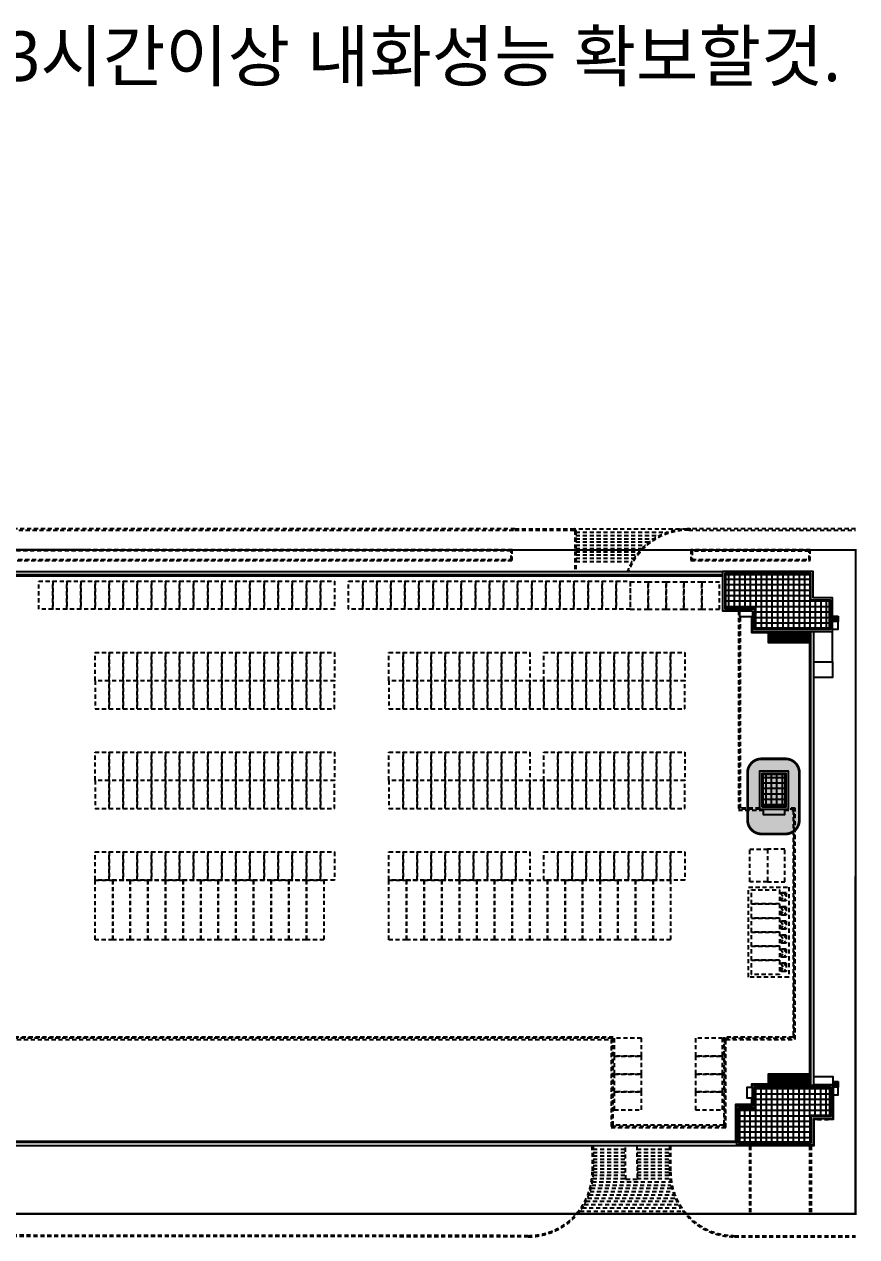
# Model space of a CAD drawing. Header units: millimetres. Extents: x -41190 to 206278, y 985 to 58902.
# Drawn here: x 57122 to 60134, y 16817 to 21205 of the extents above; entities that cross this region are included whole.
import ezdxf
from ezdxf.enums import TextEntityAlignment as Align

# ---------------------------------------------------------------- set-up
doc = ezdxf.new("R2010")
doc.units = ezdxf.units.MM
doc.header["$LTSCALE"] = 100
doc.header["$MEASUREMENT"] = 0
doc.linetypes.add('-HID', pattern=[2.5, 1.5, -1])
doc.linetypes.add('HIDDEN', pattern=[2, 1, -1])
doc.layers.get('0').update_dxf_attribs({"linetype": 'CONTINUOUS'})
for name, color, linetype in [('254', 254, 'CONTINUOUS'), ('ELE2', 3, 'CONTINUOUS'), ('ELE3', 6, 'CONTINUOUS'), ('ELE6', 8, 'CONTINUOUS'), ('ELE9', 9, 'CONTINUOUS'), ('ETC', 9, 'CONTINUOUS'), ('FAC', 6, 'CONTINUOUS'), ('FIN(패널-T75 글라스울)', 6, 'CONTINUOUS'), ('HAT-252', 252, 'CONTINUOUS'), ('LAND-2', 4, 'CONTINUOUS'), ('LAND-3', 9, 'CONTINUOUS'), ('LED', 7, 'CONTINUOUS'), ('TEXT', 3, 'CONTINUOUS'), ('TEXT(AXIS)', 2, 'CONTINUOUS'), ('트렌치', 9, 'CONTINUOUS')]:
    doc.layers.add(name, color=color, linetype=linetype)
doc.styles.add('나눔바른고딕', font='NanumBarunGothic.ttf')

# ---------------------------------------------------------------- blocks, each defined once
blk = doc.blocks.new('KEY PLAN_계단실G')
at = {"layer": 'ELE2', "color": 253, "ltscale": 0.1}
for points in [[(-3625, -89.2), (-3625, -77.4), (-481.2, -77.4)], [(-3625, -89.2), (-481.2, -89.2)], [(-151.4, -295), (-163.2, -295), (-163.2, -1936.5), (-151.4, -1936.5), (-151.4, -295)], [(-430.2, -2156.5), (-3627.5, -2156.5), (-3627.5, -396.9)], [(-430.2, -2144.7), (-3615.7, -2144.7), (-3615.7, -396.9), (-3627.5, -396.9)], [(-334.7, -937.9), (-334.7, -957.5), (-256.3, -957.5), (-256.3, -937.9)], [(-430.2, -2156.5), (-430.2, -2144.7)]]:
    blk.add_lwpolyline(points, dxfattribs=at)
at = {"layer": 'ELE3', "color": 253, "ltscale": 0.1}
for points in [[(-151.4, -404.7), (-83.3, -404.7), (-83.3, -295)], [(-151.4, -1934), (-80.9, -1934), (-80.9, -2060.5), (-99, -2060.5)], [(-138.2, -2060.5), (-151.4, -2060.5), (-151.4, -2156.5), (-430.2, -2156.5)]]:
    blk.add_lwpolyline(points, dxfattribs=at)
at = {"layer": 'ELE6', "color": 253, "ltscale": 0.1}
for points in [[(-83.3, -239.1), (-63.7, -239.1)], [(-83.3, -244), (-65.7, -244)], [(-83.3, -248.9), (-65.7, -248.9)], [(-83.3, -253.8), (-65.7, -253.8)], [(-83.3, -287.1), (-63.7, -287.1), (-63.7, -258.7), (-83.3, -258.7)], [(-65.7, -258.7), (-65.7, -239.1)], [(-64.7, -258.7), (-64.7, -239.1)], [(-64.7, -244), (-63.7, -244)], [(-64.7, -248.9), (-63.7, -248.9)], [(-64.7, -253.8), (-63.7, -253.8)], [(-63.7, -239.1), (-63.7, -258.7)], [(-83.3, -404.7), (-83.3, -461.6), (-151.4, -461.6)], [(-312.6, -1901.2), (-163.2, -1901.2)], [(-80.9, -1934), (-80.9, -1906.6), (-151.4, -1906.6)], [(-80.9, -1923.7), (-63.7, -1923.7)], [(-80.9, -1928.6), (-65.7, -1928.6)], [(-65.7, -1943.3), (-65.7, -1923.7)], [(-64.7, -1943.3), (-64.7, -1923.7)], [(-64.7, -1928.6), (-63.7, -1928.6)], [(-63.7, -1923.7), (-63.7, -1943.3)], [(-80.9, -1933.5), (-65.7, -1933.5)], [(-80.9, -1938.4), (-65.7, -1938.4)], [(-80.9, -1971.8), (-63.7, -1971.8), (-63.7, -1943.3), (-80.9, -1943.3)], [(-64.7, -1933.5), (-63.7, -1933.5)], [(-64.7, -1938.4), (-63.7, -1938.4)]]:
    blk.add_lwpolyline(points, dxfattribs=at)
at = {"layer": 'ELE6', "color": 253, "ltscale": 5}
for points in [[(-312.6, -330.3), (-163.2, -330.3)], [(-308.7, -318.5), (-167.1, -318.5)], [(-308.7, -322.4), (-167.1, -322.4)], [(-308.7, -326.3), (-167.1, -326.3)], [(-308.7, -1905.1), (-167.1, -1905.1)], [(-308.7, -1909), (-167.1, -1909)], [(-308.7, -1913), (-167.1, -1913)]]:
    blk.add_lwpolyline(points, dxfattribs=at)
at = {"layer": 'ELE9', "color": 253, "linetype": '-HID', "ltscale": 0.1}
for points in [[(-1027, 76), (-595.8, 76)], [(-1012.3, 64.3), (-677.7, 64.3)], [(-1012.3, 52.5), (-706.9, 52.5)], [(-1012.3, 40.7), (-728.5, 40.7)], [(-1012.3, 29), (-745.8, 29)], [(-1012.3, 17.2), (-760.4, 17.2)], [(-1012.3, 5.5), (-772.9, 5.5)], [(-1012.3, -6.3), (-783.7, -6.3)], [(-1012.3, -18.1), (-793.3, -18.1)], [(-1012.3, -29.8), (-801.6, -29.8)], [(-1012.3, -41.6), (-809, -41.6)], [(-949.6, -2168.8), (-832, -2168.8)], [(-949.6, -2180.5), (-832, -2180.5)], [(-949.6, -2192.3), (-832, -2192.3)], [(-791.3, -2156.5), (-790.9, -2277.5), (-832, -2277.5), (-832.5, -2156.5)], [(-790.9, -2168.8), (-673.3, -2168.8)], [(-790.9, -2180.5), (-673.3, -2180.5)], [(-790.9, -2192.3), (-673.3, -2192.3)], [(-949.6, -2204), (-832, -2204)], [(-949.6, -2215.8), (-832, -2215.8)], [(-949.6, -2227.6), (-832, -2227.6)], [(-790.9, -2204), (-673.3, -2204)], [(-790.9, -2215.8), (-673.3, -2215.8)], [(-790.9, -2227.6), (-673.3, -2227.6)], [(-950.9, -2274.6), (-832, -2274.6)], [(-950, -2262.8), (-832, -2262.8)], [(-949.6, -2239.3), (-832, -2239.3)], [(-949.6, -2251.1), (-832, -2251.1)], [(-790.9, -2239.3), (-673.3, -2239.3)], [(-790.9, -2251.1), (-673.3, -2251.1)], [(-790.9, -2262.8), (-672.9, -2262.8)], [(-790.9, -2274.6), (-672, -2274.6)], [(-960.8, -2321.6), (-662.1, -2321.6)], [(-957.4, -2309.9), (-665.5, -2309.9)], [(-954.6, -2298.1), (-668.3, -2298.1)], [(-952.4, -2286.4), (-670.4, -2286.4)], [(-981.8, -2368.7), (-641.1, -2368.7)], [(-975.3, -2356.9), (-647.6, -2356.9)], [(-969.7, -2345.2), (-653.2, -2345.2)], [(-964.9, -2333.4), (-658, -2333.4)], [(-1005.3, -2401.9), (-617.6, -2401.9)], [(-997.5, -2392.2), (-625.4, -2392.2)], [(-989.1, -2380.4), (-633.8, -2380.4)]]:
    blk.add_lwpolyline(points, dxfattribs=at)
for points in [[(-2955.7, -112.7), (-2904.7, -112.7), (-2904.7, -214.6), (-2955.7, -214.6)], [(-2904.7, -112.7), (-2853.8, -112.7), (-2853.8, -214.6), (-2904.7, -214.6)], [(-2853.8, -112.7), (-2802.8, -112.7), (-2802.8, -214.6), (-2853.8, -214.6)], [(-2802.8, -112.7), (-2751.8, -112.7), (-2751.8, -214.6), (-2802.8, -214.6)], [(-2751.8, -112.7), (-2700.9, -112.7), (-2700.9, -214.6), (-2751.8, -214.6)], [(-2700.9, -112.7), (-2649.9, -112.7), (-2649.9, -214.6), (-2700.9, -214.6)], [(-2649.9, -112.7), (-2599, -112.7), (-2599, -214.6), (-2649.9, -214.6)], [(-2599, -112.7), (-2548, -112.7), (-2548, -214.6), (-2599, -214.6)], [(-2548, -112.7), (-2497, -112.7), (-2497, -214.6), (-2548, -214.6)], [(-2497, -112.7), (-2446.1, -112.7), (-2446.1, -214.6), (-2497, -214.6)], [(-2446.1, -112.7), (-2395.1, -112.7), (-2395.1, -214.6), (-2446.1, -214.6)], [(-2395.1, -112.7), (-2344.2, -112.7), (-2344.2, -214.6), (-2395.1, -214.6)], [(-2344.2, -112.7), (-2293.2, -112.7), (-2293.2, -214.6), (-2344.2, -214.6)], [(-2293.2, -112.7), (-2242.2, -112.7), (-2242.2, -214.6), (-2293.2, -214.6)], [(-2242.2, -112.7), (-2191.3, -112.7), (-2191.3, -214.6), (-2242.2, -214.6)], [(-2191.3, -112.7), (-2140.3, -112.7), (-2140.3, -214.6), (-2191.3, -214.6)], [(-2140.3, -112.7), (-2089.4, -112.7), (-2089.4, -214.6), (-2140.3, -214.6)], [(-2089.4, -112.7), (-2038.4, -112.7), (-2038.4, -214.6), (-2089.4, -214.6)], [(-2038.4, -112.7), (-1987.4, -112.7), (-1987.4, -214.6), (-2038.4, -214.6)], [(-1987.4, -112.7), (-1936.5, -112.7), (-1936.5, -214.6), (-1987.4, -214.6)], [(-1936.5, -112.7), (-1885.5, -112.7), (-1885.5, -214.6), (-1936.5, -214.6)], [(-1834.6, -112.7), (-1783.6, -112.7), (-1783.6, -214.6), (-1834.6, -214.6)], [(-1783.6, -112.7), (-1732.6, -112.7), (-1732.6, -214.6), (-1783.6, -214.6)], [(-1732.6, -112.7), (-1681.7, -112.7), (-1681.7, -214.6), (-1732.6, -214.6)], [(-1681.7, -112.7), (-1630.7, -112.7), (-1630.7, -214.6), (-1681.7, -214.6)], [(-1630.7, -112.7), (-1579.8, -112.7), (-1579.8, -214.6), (-1630.7, -214.6)], [(-1579.8, -112.7), (-1528.8, -112.7), (-1528.8, -214.6), (-1579.8, -214.6)], [(-1528.8, -112.7), (-1477.8, -112.7), (-1477.8, -214.6), (-1528.8, -214.6)], [(-1477.8, -112.7), (-1426.9, -112.7), (-1426.9, -214.6), (-1477.8, -214.6)], [(-1426.9, -112.7), (-1375.9, -112.7), (-1375.9, -214.6), (-1426.9, -214.6)], [(-1375.9, -112.7), (-1325, -112.7), (-1325, -214.6), (-1375.9, -214.6)], [(-1325, -112.7), (-1274, -112.7), (-1274, -214.6), (-1325, -214.6)], [(-1274, -112.7), (-1223, -112.7), (-1223, -214.6), (-1274, -214.6)], [(-1223, -112.7), (-1172.1, -112.7), (-1172.1, -214.6), (-1223, -214.6)], [(-1172.1, -112.7), (-1121.1, -112.7), (-1121.1, -214.6), (-1172.1, -214.6)], [(-1121.1, -112.7), (-1070.2, -112.7), (-1070.2, -214.6), (-1121.1, -214.6)], [(-1070.2, -112.7), (-1019.2, -112.7), (-1019.2, -214.6), (-1070.2, -214.6)], [(-1019.2, -112.7), (-968.2, -112.7), (-968.2, -214.6), (-1019.2, -214.6)], [(-968.2, -112.7), (-917.3, -112.7), (-917.3, -214.6), (-968.2, -214.6)], [(-917.3, -112.7), (-866.3, -112.7), (-866.3, -214.6), (-917.3, -214.6)], [(-866.3, -112.7), (-815.4, -112.7), (-815.4, -214.6), (-866.3, -214.6)], [(-815.4, -214.6), (-750.7, -214.6), (-750.7, -116.6), (-815.4, -116.6)], [(-750.7, -214.6), (-686, -214.6), (-686, -116.6), (-750.7, -116.6)], [(-686, -214.6), (-621.3, -214.6), (-621.3, -116.6), (-686, -116.6)], [(-621.3, -214.6), (-556.6, -214.6), (-556.6, -116.6), (-621.3, -116.6)], [(-556.6, -214.6), (-492, -214.6), (-492, -116.6), (-556.6, -116.6)], [(-2751.8, -371.4), (-2700.9, -371.4), (-2700.9, -473.3), (-2751.8, -473.3)], [(-2700.9, -371.4), (-2649.9, -371.4), (-2649.9, -473.3), (-2700.9, -473.3)], [(-2649.9, -371.4), (-2599, -371.4), (-2599, -473.3), (-2649.9, -473.3)], [(-2599, -371.4), (-2548, -371.4), (-2548, -473.3), (-2599, -473.3)], [(-2548, -371.4), (-2497, -371.4), (-2497, -473.3), (-2548, -473.3)], [(-2497, -371.4), (-2446.1, -371.4), (-2446.1, -473.3), (-2497, -473.3)], [(-2446.1, -371.4), (-2395.1, -371.4), (-2395.1, -473.3), (-2446.1, -473.3)], [(-2395.1, -371.4), (-2344.2, -371.4), (-2344.2, -473.3), (-2395.1, -473.3)], [(-2344.2, -371.4), (-2293.2, -371.4), (-2293.2, -473.3), (-2344.2, -473.3)], [(-2293.2, -371.4), (-2242.2, -371.4), (-2242.2, -473.3), (-2293.2, -473.3)], [(-2242.2, -371.4), (-2191.3, -371.4), (-2191.3, -473.3), (-2242.2, -473.3)], [(-2191.3, -371.4), (-2140.3, -371.4), (-2140.3, -473.3), (-2191.3, -473.3)], [(-2140.3, -371.4), (-2089.4, -371.4), (-2089.4, -473.3), (-2140.3, -473.3)], [(-2089.4, -371.4), (-2038.4, -371.4), (-2038.4, -473.3), (-2089.4, -473.3)], [(-2038.4, -371.4), (-1987.4, -371.4), (-1987.4, -473.3), (-2038.4, -473.3)], [(-1987.4, -371.4), (-1936.5, -371.4), (-1936.5, -473.3), (-1987.4, -473.3)], [(-1936.5, -371.4), (-1885.5, -371.4), (-1885.5, -473.3), (-1936.5, -473.3)], [(-1688.5, -371.4), (-1637.6, -371.4), (-1637.6, -473.3), (-1688.5, -473.3)], [(-1637.6, -371.4), (-1586.6, -371.4), (-1586.6, -473.3), (-1637.6, -473.3)], [(-1586.6, -371.4), (-1535.7, -371.4), (-1535.7, -473.3), (-1586.6, -473.3)], [(-1535.7, -371.4), (-1484.7, -371.4), (-1484.7, -473.3), (-1535.7, -473.3)], [(-1484.7, -371.4), (-1433.7, -371.4), (-1433.7, -473.3), (-1484.7, -473.3)], [(-1433.7, -371.4), (-1382.8, -371.4), (-1382.8, -473.3), (-1433.7, -473.3)], [(-1382.8, -371.4), (-1331.8, -371.4), (-1331.8, -473.3), (-1382.8, -473.3)], [(-1331.8, -371.4), (-1280.9, -371.4), (-1280.9, -473.3), (-1331.8, -473.3)], [(-1280.9, -371.4), (-1229.9, -371.4), (-1229.9, -473.3), (-1280.9, -473.3)], [(-1229.9, -371.4), (-1178.9, -371.4), (-1178.9, -473.3), (-1229.9, -473.3)], [(-1128, -371.4), (-1077, -371.4), (-1077, -473.3), (-1128, -473.3)], [(-1077, -371.4), (-1026.1, -371.4), (-1026.1, -473.3), (-1077, -473.3)], [(-1026.1, -371.4), (-975.1, -371.4), (-975.1, -473.3), (-1026.1, -473.3)], [(-975.1, -371.4), (-924.1, -371.4), (-924.1, -473.3), (-975.1, -473.3)], [(-924.1, -371.4), (-873.2, -371.4), (-873.2, -473.3), (-924.1, -473.3)], [(-873.2, -371.4), (-822.2, -371.4), (-822.2, -473.3), (-873.2, -473.3)], [(-822.2, -371.4), (-771.3, -371.4), (-771.3, -473.3), (-822.2, -473.3)], [(-771.3, -371.4), (-720.3, -371.4), (-720.3, -473.3), (-771.3, -473.3)], [(-720.3, -371.4), (-669.3, -371.4), (-669.3, -473.3), (-720.3, -473.3)], [(-669.3, -371.4), (-618.4, -371.4), (-618.4, -473.3), (-669.3, -473.3)], [(-2751.8, -575.3), (-2700.9, -575.3), (-2700.9, -473.3), (-2751.8, -473.3)], [(-2700.9, -575.3), (-2649.9, -575.3), (-2649.9, -473.3), (-2700.9, -473.3)], [(-2649.9, -575.3), (-2599, -575.3), (-2599, -473.3), (-2649.9, -473.3)], [(-2599, -575.3), (-2548, -575.3), (-2548, -473.3), (-2599, -473.3)], [(-2548, -575.3), (-2497, -575.3), (-2497, -473.3), (-2548, -473.3)], [(-2497, -575.3), (-2446.1, -575.3), (-2446.1, -473.3), (-2497, -473.3)], [(-2446.1, -575.3), (-2395.1, -575.3), (-2395.1, -473.3), (-2446.1, -473.3)], [(-2395.1, -575.3), (-2344.2, -575.3), (-2344.2, -473.3), (-2395.1, -473.3)], [(-2344.2, -575.3), (-2293.2, -575.3), (-2293.2, -473.3), (-2344.2, -473.3)], [(-2293.2, -575.3), (-2242.2, -575.3), (-2242.2, -473.3), (-2293.2, -473.3)], [(-2242.2, -575.3), (-2191.3, -575.3), (-2191.3, -473.3), (-2242.2, -473.3)], [(-2191.3, -575.3), (-2140.3, -575.3), (-2140.3, -473.3), (-2191.3, -473.3)], [(-2140.3, -575.3), (-2089.4, -575.3), (-2089.4, -473.3), (-2140.3, -473.3)], [(-2089.4, -575.3), (-2038.4, -575.3), (-2038.4, -473.3), (-2089.4, -473.3)], [(-2038.4, -575.3), (-1987.4, -575.3), (-1987.4, -473.3), (-2038.4, -473.3)], [(-1987.4, -575.3), (-1936.5, -575.3), (-1936.5, -473.3), (-1987.4, -473.3)], [(-1936.5, -575.3), (-1885.5, -575.3), (-1885.5, -473.3), (-1936.5, -473.3)], [(-1688.5, -575.3), (-1637.6, -575.3), (-1637.6, -473.3), (-1688.5, -473.3)], [(-1637.6, -575.3), (-1586.6, -575.3), (-1586.6, -473.3), (-1637.6, -473.3)], [(-1586.6, -575.3), (-1535.7, -575.3), (-1535.7, -473.3), (-1586.6, -473.3)], [(-1535.7, -575.3), (-1484.7, -575.3), (-1484.7, -473.3), (-1535.7, -473.3)], [(-1484.7, -575.3), (-1433.7, -575.3), (-1433.7, -473.3), (-1484.7, -473.3)], [(-1433.7, -575.3), (-1382.8, -575.3), (-1382.8, -473.3), (-1433.7, -473.3)], [(-1382.8, -575.3), (-1331.8, -575.3), (-1331.8, -473.3), (-1382.8, -473.3)], [(-1331.8, -575.3), (-1280.9, -575.3), (-1280.9, -473.3), (-1331.8, -473.3)], [(-1280.9, -575.3), (-1229.9, -575.3), (-1229.9, -473.3), (-1280.9, -473.3)], [(-1229.9, -575.3), (-1178.9, -575.3), (-1178.9, -473.3), (-1229.9, -473.3)], [(-1178.9, -575.3), (-1128, -575.3), (-1128, -473.3), (-1178.9, -473.3)], [(-1128, -575.3), (-1077, -575.3), (-1077, -473.3), (-1128, -473.3)], [(-1077, -575.3), (-1026.1, -575.3), (-1026.1, -473.3), (-1077, -473.3)], [(-1026.1, -575.3), (-975.1, -575.3), (-975.1, -473.3), (-1026.1, -473.3)], [(-975.1, -575.3), (-924.1, -575.3), (-924.1, -473.3), (-975.1, -473.3)], [(-924.1, -575.3), (-873.2, -575.3), (-873.2, -473.3), (-924.1, -473.3)], [(-873.2, -575.3), (-822.2, -575.3), (-822.2, -473.3), (-873.2, -473.3)], [(-822.2, -575.3), (-771.3, -575.3), (-771.3, -473.3), (-822.2, -473.3)], [(-771.3, -575.3), (-720.3, -575.3), (-720.3, -473.3), (-771.3, -473.3)], [(-720.3, -575.3), (-669.3, -575.3), (-669.3, -473.3), (-720.3, -473.3)], [(-669.3, -575.3), (-618.4, -575.3), (-618.4, -473.3), (-669.3, -473.3)], [(-2751.8, -732.1), (-2700.9, -732.1), (-2700.9, -834), (-2751.8, -834)], [(-2700.9, -732.1), (-2649.9, -732.1), (-2649.9, -834), (-2700.9, -834)], [(-2649.9, -732.1), (-2599, -732.1), (-2599, -834), (-2649.9, -834)], [(-2599, -732.1), (-2548, -732.1), (-2548, -834), (-2599, -834)], [(-2548, -732.1), (-2497, -732.1), (-2497, -834), (-2548, -834)], [(-2497, -732.1), (-2446.1, -732.1), (-2446.1, -834), (-2497, -834)], [(-2446.1, -732.1), (-2395.1, -732.1), (-2395.1, -834), (-2446.1, -834)], [(-2395.1, -732.1), (-2344.2, -732.1), (-2344.2, -834), (-2395.1, -834)], [(-2344.2, -732.1), (-2293.2, -732.1), (-2293.2, -834), (-2344.2, -834)], [(-2293.2, -732.1), (-2242.2, -732.1), (-2242.2, -834), (-2293.2, -834)], [(-2242.2, -732.1), (-2191.3, -732.1), (-2191.3, -834), (-2242.2, -834)], [(-2191.3, -732.1), (-2140.3, -732.1), (-2140.3, -834), (-2191.3, -834)], [(-2140.3, -732.1), (-2089.4, -732.1), (-2089.4, -834), (-2140.3, -834)], [(-2089.4, -732.1), (-2038.4, -732.1), (-2038.4, -834), (-2089.4, -834)], [(-2038.4, -732.1), (-1987.4, -732.1), (-1987.4, -834), (-2038.4, -834)], [(-1987.4, -732.1), (-1936.5, -732.1), (-1936.5, -834), (-1987.4, -834)], [(-1936.5, -732.1), (-1885.5, -732.1), (-1885.5, -834), (-1936.5, -834)], [(-1688.5, -732.1), (-1637.6, -732.1), (-1637.6, -834), (-1688.5, -834)], [(-1637.6, -732.1), (-1586.6, -732.1), (-1586.6, -834), (-1637.6, -834)], [(-1586.6, -732.1), (-1535.7, -732.1), (-1535.7, -834), (-1586.6, -834)], [(-1535.7, -732.1), (-1484.7, -732.1), (-1484.7, -834), (-1535.7, -834)], [(-1484.7, -732.1), (-1433.7, -732.1), (-1433.7, -834), (-1484.7, -834)], [(-1433.7, -732.1), (-1382.8, -732.1), (-1382.8, -834), (-1433.7, -834)], [(-1382.8, -732.1), (-1331.8, -732.1), (-1331.8, -834), (-1382.8, -834)], [(-1331.8, -732.1), (-1280.9, -732.1), (-1280.9, -834), (-1331.8, -834)], [(-1280.9, -732.1), (-1229.9, -732.1), (-1229.9, -834), (-1280.9, -834)], [(-1229.9, -732.1), (-1178.9, -732.1), (-1178.9, -834), (-1229.9, -834)], [(-1128, -732.1), (-1077, -732.1), (-1077, -834), (-1128, -834)], [(-1077, -732.1), (-1026.1, -732.1), (-1026.1, -834), (-1077, -834)], [(-1026.1, -732.1), (-975.1, -732.1), (-975.1, -834), (-1026.1, -834)], [(-975.1, -732.1), (-924.1, -732.1), (-924.1, -834), (-975.1, -834)], [(-924.1, -732.1), (-873.2, -732.1), (-873.2, -834), (-924.1, -834)], [(-873.2, -732.1), (-822.2, -732.1), (-822.2, -834), (-873.2, -834)], [(-822.2, -732.1), (-771.3, -732.1), (-771.3, -834), (-822.2, -834)], [(-771.3, -732.1), (-720.3, -732.1), (-720.3, -834), (-771.3, -834)], [(-720.3, -732.1), (-669.3, -732.1), (-669.3, -834), (-720.3, -834)], [(-669.3, -732.1), (-618.4, -732.1), (-618.4, -834), (-669.3, -834)], [(-2751.8, -935.9), (-2700.9, -935.9), (-2700.9, -834), (-2751.8, -834)], [(-2700.9, -935.9), (-2649.9, -935.9), (-2649.9, -834), (-2700.9, -834)], [(-2649.9, -935.9), (-2599, -935.9), (-2599, -834), (-2649.9, -834)], [(-2599, -935.9), (-2548, -935.9), (-2548, -834), (-2599, -834)], [(-2548, -935.9), (-2497, -935.9), (-2497, -834), (-2548, -834)], [(-2497, -935.9), (-2446.1, -935.9), (-2446.1, -834), (-2497, -834)], [(-2446.1, -935.9), (-2395.1, -935.9), (-2395.1, -834), (-2446.1, -834)], [(-2395.1, -935.9), (-2344.2, -935.9), (-2344.2, -834), (-2395.1, -834)], [(-2344.2, -935.9), (-2293.2, -935.9), (-2293.2, -834), (-2344.2, -834)], [(-2293.2, -935.9), (-2242.2, -935.9), (-2242.2, -834), (-2293.2, -834)], [(-2242.2, -935.9), (-2191.3, -935.9), (-2191.3, -834), (-2242.2, -834)], [(-2191.3, -935.9), (-2140.3, -935.9), (-2140.3, -834), (-2191.3, -834)], [(-2140.3, -935.9), (-2089.4, -935.9), (-2089.4, -834), (-2140.3, -834)], [(-2089.4, -935.9), (-2038.4, -935.9), (-2038.4, -834), (-2089.4, -834)], [(-2038.4, -935.9), (-1987.4, -935.9), (-1987.4, -834), (-2038.4, -834)], [(-1987.4, -935.9), (-1936.5, -935.9), (-1936.5, -834), (-1987.4, -834)], [(-1936.5, -935.9), (-1885.5, -935.9), (-1885.5, -834), (-1936.5, -834)], [(-1688.5, -935.9), (-1637.6, -935.9), (-1637.6, -834), (-1688.5, -834)], [(-1637.6, -935.9), (-1586.6, -935.9), (-1586.6, -834), (-1637.6, -834)], [(-1586.6, -935.9), (-1535.7, -935.9), (-1535.7, -834), (-1586.6, -834)], [(-1535.7, -935.9), (-1484.7, -935.9), (-1484.7, -834), (-1535.7, -834)], [(-1484.7, -935.9), (-1433.7, -935.9), (-1433.7, -834), (-1484.7, -834)], [(-1433.7, -935.9), (-1382.8, -935.9), (-1382.8, -834), (-1433.7, -834)], [(-1382.8, -935.9), (-1331.8, -935.9), (-1331.8, -834), (-1382.8, -834)], [(-1331.8, -935.9), (-1280.9, -935.9), (-1280.9, -834), (-1331.8, -834)], [(-1280.9, -935.9), (-1229.9, -935.9), (-1229.9, -834), (-1280.9, -834)], [(-1229.9, -935.9), (-1178.9, -935.9), (-1178.9, -834), (-1229.9, -834)], [(-1178.9, -935.9), (-1128, -935.9), (-1128, -834), (-1178.9, -834)], [(-1128, -935.9), (-1077, -935.9), (-1077, -834), (-1128, -834)], [(-1077, -935.9), (-1026.1, -935.9), (-1026.1, -834), (-1077, -834)], [(-1026.1, -935.9), (-975.1, -935.9), (-975.1, -834), (-1026.1, -834)], [(-975.1, -935.9), (-924.1, -935.9), (-924.1, -834), (-975.1, -834)], [(-924.1, -935.9), (-873.2, -935.9), (-873.2, -834), (-924.1, -834)], [(-873.2, -935.9), (-822.2, -935.9), (-822.2, -834), (-873.2, -834)], [(-822.2, -935.9), (-771.3, -935.9), (-771.3, -834), (-822.2, -834)], [(-771.3, -935.9), (-720.3, -935.9), (-720.3, -834), (-771.3, -834)], [(-720.3, -935.9), (-669.3, -935.9), (-669.3, -834), (-720.3, -834)], [(-669.3, -935.9), (-618.4, -935.9), (-618.4, -834), (-669.3, -834)], [(-2751.8, -1092.7), (-2700.9, -1092.7), (-2700.9, -1194.6), (-2751.8, -1194.6)], [(-2700.9, -1092.7), (-2649.9, -1092.7), (-2649.9, -1194.6), (-2700.9, -1194.6)], [(-2649.9, -1092.7), (-2599, -1092.7), (-2599, -1194.6), (-2649.9, -1194.6)], [(-2599, -1092.7), (-2548, -1092.7), (-2548, -1194.6), (-2599, -1194.6)], [(-2548, -1092.7), (-2497, -1092.7), (-2497, -1194.6), (-2548, -1194.6)], [(-2497, -1092.7), (-2446.1, -1092.7), (-2446.1, -1194.6), (-2497, -1194.6)], [(-2446.1, -1092.7), (-2395.1, -1092.7), (-2395.1, -1194.6), (-2446.1, -1194.6)], [(-2395.1, -1092.7), (-2344.2, -1092.7), (-2344.2, -1194.6), (-2395.1, -1194.6)], [(-2344.2, -1092.7), (-2293.2, -1092.7), (-2293.2, -1194.6), (-2344.2, -1194.6)], [(-2293.2, -1092.7), (-2242.2, -1092.7), (-2242.2, -1194.6), (-2293.2, -1194.6)], [(-2242.2, -1092.7), (-2191.3, -1092.7), (-2191.3, -1194.6), (-2242.2, -1194.6)], [(-2191.3, -1092.7), (-2140.3, -1092.7), (-2140.3, -1194.6), (-2191.3, -1194.6)], [(-2140.3, -1092.7), (-2089.4, -1092.7), (-2089.4, -1194.6), (-2140.3, -1194.6)], [(-2089.4, -1092.7), (-2038.4, -1092.7), (-2038.4, -1194.6), (-2089.4, -1194.6)], [(-2038.4, -1092.7), (-1987.4, -1092.7), (-1987.4, -1194.6), (-2038.4, -1194.6)], [(-1987.4, -1092.7), (-1936.5, -1092.7), (-1936.5, -1194.6), (-1987.4, -1194.6)], [(-1936.5, -1092.7), (-1885.5, -1092.7), (-1885.5, -1194.6), (-1936.5, -1194.6)], [(-1688.5, -1092.7), (-1637.6, -1092.7), (-1637.6, -1194.6), (-1688.5, -1194.6)], [(-1637.6, -1092.7), (-1586.6, -1092.7), (-1586.6, -1194.6), (-1637.6, -1194.6)], [(-1586.6, -1092.7), (-1535.7, -1092.7), (-1535.7, -1194.6), (-1586.6, -1194.6)], [(-1535.7, -1092.7), (-1484.7, -1092.7), (-1484.7, -1194.6), (-1535.7, -1194.6)], [(-1484.7, -1092.7), (-1433.7, -1092.7), (-1433.7, -1194.6), (-1484.7, -1194.6)], [(-1433.7, -1092.7), (-1382.8, -1092.7), (-1382.8, -1194.6), (-1433.7, -1194.6)], [(-1382.8, -1092.7), (-1331.8, -1092.7), (-1331.8, -1194.6), (-1382.8, -1194.6)], [(-1331.8, -1092.7), (-1280.9, -1092.7), (-1280.9, -1194.6), (-1331.8, -1194.6)], [(-1280.9, -1092.7), (-1229.9, -1092.7), (-1229.9, -1194.6), (-1280.9, -1194.6)], [(-1229.9, -1092.7), (-1178.9, -1092.7), (-1178.9, -1194.6), (-1229.9, -1194.6)], [(-1128, -1092.7), (-1077, -1092.7), (-1077, -1194.6), (-1128, -1194.6)], [(-1077, -1092.7), (-1026.1, -1092.7), (-1026.1, -1194.6), (-1077, -1194.6)], [(-1026.1, -1092.7), (-975.1, -1092.7), (-975.1, -1194.6), (-1026.1, -1194.6)], [(-975.1, -1092.7), (-924.1, -1092.7), (-924.1, -1194.6), (-975.1, -1194.6)], [(-924.1, -1092.7), (-873.2, -1092.7), (-873.2, -1194.6), (-924.1, -1194.6)], [(-873.2, -1092.7), (-822.2, -1092.7), (-822.2, -1194.6), (-873.2, -1194.6)], [(-822.2, -1092.7), (-771.3, -1092.7), (-771.3, -1194.6), (-822.2, -1194.6)], [(-771.3, -1092.7), (-720.3, -1092.7), (-720.3, -1194.6), (-771.3, -1194.6)], [(-720.3, -1092.7), (-669.3, -1092.7), (-669.3, -1194.6), (-720.3, -1194.6)], [(-669.3, -1092.7), (-618.4, -1092.7), (-618.4, -1194.6), (-669.3, -1194.6)], [(-383.2, -1082.9), (-319.5, -1082.9), (-319.5, -1200.5), (-383.2, -1200.5)], [(-319.5, -1200.5), (-255.8, -1200.5), (-255.8, -1082.9), (-319.5, -1082.9)], [(-2751.8, -1194.6), (-2688.1, -1194.6), (-2688.1, -1410.2), (-2751.8, -1410.2)], [(-2688.1, -1194.6), (-2624.4, -1194.6), (-2624.4, -1410.2), (-2688.1, -1410.2)], [(-2624.4, -1194.6), (-2560.7, -1194.6), (-2560.7, -1410.2), (-2624.4, -1410.2)], [(-2560.7, -1194.6), (-2497, -1194.6), (-2497, -1410.2), (-2560.7, -1410.2)], [(-2497, -1194.6), (-2433.3, -1194.6), (-2433.3, -1410.2), (-2497, -1410.2)], [(-2433.3, -1194.6), (-2369.6, -1194.6), (-2369.6, -1410.2), (-2433.3, -1410.2)], [(-2369.6, -1194.6), (-2305.9, -1194.6), (-2305.9, -1410.2), (-2369.6, -1410.2)], [(-2305.9, -1194.6), (-2242.2, -1194.6), (-2242.2, -1410.2), (-2305.9, -1410.2)], [(-2242.2, -1194.6), (-2178.5, -1194.6), (-2178.5, -1410.2), (-2242.2, -1410.2)], [(-2178.5, -1194.6), (-2114.8, -1194.6), (-2114.8, -1410.2), (-2178.5, -1410.2)], [(-2114.8, -1194.6), (-2051.1, -1194.6), (-2051.1, -1410.2), (-2114.8, -1410.2)], [(-2051.1, -1194.6), (-1987.4, -1194.6), (-1987.4, -1410.2), (-2051.1, -1410.2)], [(-1987.4, -1194.6), (-1923.7, -1194.6), (-1923.7, -1410.2), (-1987.4, -1410.2)], [(-1688.5, -1194.6), (-1624.8, -1194.6), (-1624.8, -1410.2), (-1688.5, -1410.2)], [(-1624.8, -1194.6), (-1561.1, -1194.6), (-1561.1, -1410.2), (-1624.8, -1410.2)], [(-1561.1, -1194.6), (-1497.4, -1194.6), (-1497.4, -1410.2), (-1561.1, -1410.2)], [(-1497.4, -1194.6), (-1433.7, -1194.6), (-1433.7, -1410.2), (-1497.4, -1410.2)], [(-1433.7, -1194.6), (-1370, -1194.6), (-1370, -1410.2), (-1433.7, -1410.2)], [(-1370, -1194.6), (-1306.3, -1194.6), (-1306.3, -1410.2), (-1370, -1410.2)], [(-1306.3, -1194.6), (-1242.6, -1194.6), (-1242.6, -1410.2), (-1306.3, -1410.2)], [(-1242.6, -1194.6), (-1178.9, -1194.6), (-1178.9, -1410.2), (-1242.6, -1410.2)], [(-1178.9, -1194.6), (-1115.2, -1194.6), (-1115.2, -1410.2), (-1178.9, -1410.2)], [(-1115.2, -1194.6), (-1051.5, -1194.6), (-1051.5, -1410.2), (-1115.2, -1410.2)], [(-1051.5, -1194.6), (-987.8, -1194.6), (-987.8, -1410.2), (-1051.5, -1410.2)], [(-987.8, -1194.6), (-924.1, -1194.6), (-924.1, -1410.2), (-987.8, -1410.2)], [(-924.1, -1194.6), (-860.4, -1194.6), (-860.4, -1410.2), (-924.1, -1410.2)], [(-860.4, -1194.6), (-796.7, -1194.6), (-796.7, -1410.2), (-860.4, -1410.2)], [(-796.7, -1194.6), (-733, -1194.6), (-733, -1410.2), (-796.7, -1410.2)], [(-733, -1194.6), (-669.3, -1194.6), (-669.3, -1410.2), (-733, -1410.2)], [(-377.3, -1280.9), (-377.3, -1229.9), (-275.4, -1229.9), (-275.4, -1280.9)], [(-377.3, -1331.8), (-377.3, -1280.9), (-275.4, -1280.9), (-275.4, -1331.8)], [(-377.3, -1382.8), (-377.3, -1331.8), (-275.4, -1331.8), (-275.4, -1382.8)], [(-377.3, -1433.7), (-377.3, -1382.8), (-275.4, -1382.8), (-275.4, -1433.7)], [(-377.3, -1484.7), (-377.3, -1433.7), (-275.4, -1433.7), (-275.4, -1484.7)], [(-377.3, -1535.7), (-377.3, -1484.7), (-275.4, -1484.7), (-275.4, -1535.7)], [(-775.2, -1831.6), (-775.2, -1766.9), (-873.2, -1766.9), (-873.2, -1831.6)], [(-481.2, -1831.6), (-481.2, -1766.9), (-579.2, -1766.9), (-579.2, -1831.6)], [(-775.2, -1896.3), (-775.2, -1831.6), (-873.2, -1831.6), (-873.2, -1896.3)], [(-481.2, -1896.3), (-481.2, -1831.6), (-579.2, -1831.6), (-579.2, -1896.3)], [(-775.2, -1961), (-775.2, -1896.3), (-873.2, -1896.3), (-873.2, -1961)], [(-481.2, -1961), (-481.2, -1896.3), (-579.2, -1896.3), (-579.2, -1961)], [(-775.2, -2025.7), (-775.2, -1961), (-873.2, -1961), (-873.2, -2025.7)], [(-481.2, -2025.7), (-481.2, -1961), (-579.2, -1961), (-579.2, -2025.7)]]:
    blk.add_lwpolyline(points, close=True, dxfattribs=at)
at = {"layer": 'ETC', "color": 253, "linetype": '-HID', "ltscale": 0.1}
blk.add_lwpolyline([(-387.1, -1545.5), (-387.1, -1220.1), (-242.1, -1220.1), (-242.1, -1545.5)], close=True, dxfattribs=at)
at = {"layer": 'FAC', "color": 253, "linetype": '-HID', "ltscale": 0.1}
for points in [[(-271.5, -1270.1), (-271.5, -1240.7), (-251.9, -1240.7), (-251.9, -1270.1), (-271.5, -1270.1), (-251.9, -1240.7), (-271.5, -1240.7), (-251.9, -1270.1)], [(-271.5, -1321), (-271.5, -1291.6), (-251.9, -1291.6), (-251.9, -1321), (-271.5, -1321), (-251.9, -1291.6), (-271.5, -1291.6), (-251.9, -1321)], [(-271.5, -1372), (-271.5, -1342.6), (-251.9, -1342.6), (-251.9, -1372), (-271.5, -1372), (-251.9, -1342.6), (-271.5, -1342.6), (-251.9, -1372)], [(-271.5, -1423), (-271.5, -1393.6), (-251.9, -1393.6), (-251.9, -1423), (-271.5, -1423), (-251.9, -1393.6), (-271.5, -1393.6), (-251.9, -1423)], [(-271.5, -1473.9), (-271.5, -1444.5), (-251.9, -1444.5), (-251.9, -1473.9), (-271.5, -1473.9), (-251.9, -1444.5), (-271.5, -1444.5), (-251.9, -1473.9)], [(-271.5, -1524.9), (-271.5, -1495.5), (-251.9, -1495.5), (-251.9, -1524.9), (-271.5, -1524.9), (-251.9, -1495.5), (-271.5, -1495.5), (-251.9, -1524.9)]]:
    blk.add_lwpolyline(points, dxfattribs=at)
at = {"layer": 'HAT-252', "color": 253, "ltscale": 0.1}
for points in [[(-335.7, -823.2), (-255.3, -823.2)], [(-323.9, -926.1), (-323.9, -812.4)], [(-304.3, -926.1), (-304.3, -812.4)], [(-284.7, -926.1), (-284.7, -812.4)], [(-265.1, -926.1), (-265.1, -812.4)], [(-335.7, -842.8), (-255.3, -842.8)], [(-335.7, -862.4), (-255.3, -862.4)], [(-335.7, -882), (-255.3, -882)], [(-335.7, -901.6), (-255.3, -901.6)], [(-335.7, -921.2), (-255.3, -921.2)]]:
    blk.add_lwpolyline(points, dxfattribs=at)
at = {"layer": 'LAND-2', "color": 253, "linetype": '-HID', "ltscale": 0.1}
for points in [[(-347.4, -937.9), (-420.4, -937.9), (-420.4, -240.1)], [(-347.4, -933.9), (-416.5, -933.9), (-416.5, -240.1)], [(-3609.3, -1770.9), (-884.9, -1770.9), (-884.9, -2089.4), (-469.4, -2089.4), (-469.4, -1770.9), (-218.5, -1770.9), (-218.5, -933.9), (-243.5, -933.9)], [(-881, -1766.9), (-881, -2085.4), (-473.3, -2085.4), (-473.3, -1766.9), (-222.5, -1766.9), (-222.5, -937.9), (-243.5, -937.9)], [(-881, -1766.9), (-3609.3, -1766.9)]]:
    blk.add_lwpolyline(points, dxfattribs=at)
at = {"layer": 'LAND-3', "color": 253, "linetype": '-HID', "ltscale": 0.1}
for points in [[(-1232.8, 76), (-3478, 76, 0.31169), (-3700.5, -77.4), (-3700.5, -77.4)], [(-3696.3, -77.4, -0.309983), (-3478, 72.1), (-1232.8, 72.1)], [(-1232.8, 76), (-1018.2, 76, -0.414215), (-1012.3, 70.1), (-1012.3, -77.4)], [(-1232.8, 72.1), (-1018.2, 72.1, -0.414215), (-1016.3, 70.1), (-1016.3, -77.4)], [(0, 76), (-603.7, 76, 0.31169), (-826.1, -77.4), (-826.1, -77.4)], [(-822, -77.4, -0.309983), (-603.7, 72.1), (0, 72.1)], [(-950.1, -2156.5), (-949.6, -2250, -0.414214), (-1184.8, -2485.2), (-4018.5, -2483.2)], [(-954, -2156.5), (-953.5, -2250, -0.414214), (-1184.8, -2481.3), (-4018.5, -2479.3)], [(-673.7, -2156.5), (-673.3, -2250, 0.414214), (-438.1, -2485.2), (-0.3, -2485.2)], [(-669.8, -2156.5), (-669.3, -2250, 0.414214), (-438.1, -2481.3), (-0.3, -2481.3)]]:
    blk.add_lwpolyline(points, format="xyb", dxfattribs=at)
at = {"layer": 'LAND-3', "color": 253, "ltscale": 0.1, "const_width": 8}
blk.add_lwpolyline([(-4087.3, -2401.9), (-0.3, -2401.9), (0, 0), (-2016.7, -0.2), (-3843.7, 0.7)], dxfattribs=at)
at = {"layer": 'LAND-3', "color": 253, "linetype": '-HID', "ltscale": 0.1}
for points in [[(-1242.6, 0.6), (-3408.4, 0.6), (-3408.4, -38.6), (-1242.6, -38.6)], [(-1246.6, -3.3), (-3404.5, -3.3), (-3404.5, -34.7), (-1246.6, -34.7)], [(-595.8, -38.6), (-164.6, -38.6), (-164.6, 0), (-595.8, 0)], [(-591.9, -34.7), (-168.6, -34.7), (-168.6, -3.9), (-591.9, -3.9)]]:
    blk.add_lwpolyline(points, close=True, dxfattribs=at)
for points in [[(-384.6, -2156.5), (-384.2, -2401.9)], [(-380.7, -2156.5), (-380.2, -2401.9)], [(-167, -2156.5), (-166.6, -2401.9)], [(-161.2, -2156.5), (-160.7, -2401.9)]]:
    blk.add_lwpolyline(points, dxfattribs=at)
at = {"layer": 'TEXT(AXIS)', "color": 253, "ltscale": 0.1}
for points in [[(-347.4, -937.9), (-243.5, -937.9), (-243.5, -800.7), (-347.4, -800.7)], [(-339.6, -930), (-251.4, -930), (-251.4, -808.5), (-339.6, -808.5)]]:
    blk.add_lwpolyline(points, close=True, dxfattribs=at)
at = {"layer": '트렌치', "color": 253, "ltscale": 0.1}
for points in [[(-3625, -93.1), (-481.2, -93.1)], [(-377.3, -220.5), (-377.3, -298.9), (-316.5, -298.9), (-316.5, -334.2), (-167.1, -334.2), (-167.1, -1897.3), (-316.5, -1897.3), (-316.5, -1932.6), (-377.3, -1932.6), (-377.3, -2007), (-434.1, -2007), (-434.1, -2140.8), (-3611.8, -2140.8), (-3611.8, -400.8)], [(-163.2, -295), (-163.2, -220.5)], [(-163.2, -1936.5), (-163.2, -2011)]]:
    blk.add_lwpolyline(points, dxfattribs=at)
at = {"layer": '트렌치', "color": 253, "linetype": '-HID', "ltscale": 0.1}
for points in [[(-424.3, -220.5), (-424.3, -941.8), (-334.7, -941.8)], [(-256.3, -941.8), (-226.4, -941.8), (-226.4, -1763), (-477.3, -1763), (-477.3, -2081.5), (-877.1, -2081.5), (-877.1, -1763), (-3609.3, -1763)]]:
    blk.add_lwpolyline(points, dxfattribs=at)
at = {"layer": '트렌치', "color": 253, "ltscale": 0.1}
blk.add_lwpolyline([(-335.7, -926.1), (-255.3, -926.1), (-255.3, -812.4), (-335.7, -812.4)], close=True, dxfattribs=at)
at = {"color": 253}
for points in [[(-373.4, -220.5), (-373.4, -295), (-83.3, -295), (-83.3, -173.5), (-153.9, -173.5), (-153.9, -77.4), (-481.2, -77.4), (-481.2, -220.5)], [(-393, -1944.4), (-393, -1983.6), (-373.4, -1983.6), (-373.4, -1944.4)]]:
    blk.add_wipeout(points, dxfattribs=at)
at = {"layer": 'ELE6', "color": 253, "ltscale": 5}
for points in [[(-312.6, -295), (-312.6, -330.3)], [(-308.7, -295), (-308.7, -330.3)], [(-308.7, -298.9), (-167.1, -298.9)], [(-308.7, -302.8), (-167.1, -302.8)], [(-308.7, -306.7), (-167.1, -306.7)], [(-167.1, -295), (-167.1, -330.3)], [(-308.7, -310.7), (-167.1, -310.7)], [(-308.7, -314.6), (-167.1, -314.6)]]:
    blk.add_lwpolyline(points, dxfattribs=at)
at = {"layer": 'HAT-252', "color": 253, "ltscale": 0.1}
for points in [[(-469.4, -105.8), (-165.6, -105.8)], [(-469.4, -125.4), (-165.6, -125.4)], [(-459.6, -89.2), (-459.6, -208.7)], [(-342, -89.2), (-342, -283.2)], [(-322.4, -89.2), (-322.4, -283.2)], [(-302.8, -89.2), (-302.8, -283.2)], [(-283.2, -89.2), (-283.2, -283.2)], [(-263.6, -89.2), (-263.6, -283.2)], [(-244, -89.2), (-244, -283.2)], [(-224.4, -89.2), (-224.4, -283.2)], [(-204.8, -89.2), (-204.8, -283.2)], [(-185.2, -89.2), (-185.2, -283.2)], [(-469.4, -145), (-165.6, -145)], [(-469.4, -164.6), (-165.6, -164.6)], [(-469.4, -184.2), (-165.6, -184.2)], [(-165.6, -185.2), (-165.6, -283.2)], [(-146, -185.2), (-146, -283.2)], [(-126.4, -185.2), (-126.4, -283.2)], [(-106.8, -185.2), (-106.8, -283.2)], [(-361.6, -263.6), (-95.1, -263.6)]]:
    blk.add_lwpolyline(points, dxfattribs=at)
at = {"layer": '트렌치', "color": 253, "ltscale": 0.1}
for p, q in [((-469.4, -89.2), (-165.6, -89.2)), ((-469.4, -208.7), (-469.4, -89.2)), ((-165.6, -89.2), (-165.6, -185.2)), ((-95.1, -185.2), (-165.6, -185.2)), ((-95.1, -283.2), (-95.1, -185.2)), ((-95.1, -283.2), (-361.6, -283.2))]:
    blk.add_line(p, q, dxfattribs=at)
at = {"color": 253}
blk.add_wipeout([(-373.4, -220.5), (-373.4, -240.1), (-420.4, -240.1), (-420.4, -220.5)], dxfattribs=at)
at = {"color": 253, "ltscale": 0.1}
blk.add_wipeout([(-153.9, -2154), (-430.2, -2154), (-430.2, -2011), (-373.4, -2011), (-373.4, -1936.5), (-83.3, -1936.5), (-83.3, -2058), (-153.9, -2058)], dxfattribs=at)
at = {"layer": 'ELE2', "color": 253, "ltscale": 0.1}
for points in [[(-420.4, -220.5), (-420.4, -240.1), (-373.4, -240.1)], [(-373.4, -1983.6), (-393, -1983.6), (-393, -1944.4), (-373.4, -1944.4)]]:
    blk.add_lwpolyline(points, dxfattribs=at)
at = {"layer": 'ELE6', "color": 253, "ltscale": 0.1}
for points in [[(-312.6, -1936.5), (-312.6, -1901.2)], [(-308.7, -1936.5), (-308.7, -1901.2)]]:
    blk.add_lwpolyline(points, dxfattribs=at)
at = {"layer": 'ELE6', "color": 253, "ltscale": 5}
for points in [[(-308.7, -1916.9), (-167.1, -1916.9)], [(-308.7, -1920.8), (-167.1, -1920.8)], [(-308.7, -1924.7), (-167.1, -1924.7)], [(-308.7, -1928.6), (-167.1, -1928.6)], [(-167.1, -1901.3), (-167.1, -1936.5)], [(-308.7, -1932.6), (-167.1, -1932.6)]]:
    blk.add_lwpolyline(points, dxfattribs=at)
at = {"layer": 'FIN(패널-T75 글라스울)', "color": 253, "linetype": '-HID', "ltscale": 0.1}
blk.add_lwpolyline([(-138.2, -2060.5), (-99, -2060.5)], dxfattribs=at)
at = {"layer": 'HAT-252', "color": 253, "ltscale": 0.1}
for points in [[(-440, -89.2), (-440, -208.7)], [(-420.4, -89.2), (-420.4, -208.7)], [(-400.8, -89.2), (-400.8, -208.7)], [(-381.2, -89.2), (-381.2, -208.7)], [(-361.6, -89.2), (-361.6, -208.7)], [(-469.4, -204.8), (-95.1, -204.8)], [(-361.6, -224.4), (-95.1, -224.4)], [(-361.6, -244), (-95.1, -244)], [(-361.6, -1967.8), (-95.1, -1967.8)], [(-342, -2142.3), (-342, -1948.2)], [(-322.4, -2142.3), (-322.4, -1948.2)], [(-302.8, -2142.3), (-302.8, -1948.2)], [(-283.2, -2142.3), (-283.2, -1948.2)], [(-263.6, -2142.3), (-263.6, -1948.2)], [(-244, -2142.3), (-244, -1948.2)], [(-224.4, -2142.3), (-224.4, -1948.2)], [(-204.8, -2142.3), (-204.8, -1948.2)], [(-185.2, -2142.3), (-185.2, -1948.2)], [(-165.6, -2046.2), (-165.6, -1948.2)], [(-146, -2046.2), (-146, -1948.2)], [(-126.4, -2046.2), (-126.4, -1948.2)], [(-106.8, -2046.2), (-106.8, -1948.2)], [(-361.6, -1987.4), (-95.1, -1987.4)], [(-361.6, -2007), (-95.1, -2007)], [(-418.5, -2026.6), (-95.1, -2026.6)], [(-418.5, -2047.2), (-165.6, -2047.2)], [(-400.8, -2142.3), (-400.8, -2022.7)], [(-381.2, -2142.3), (-381.2, -2022.7)], [(-361.6, -2142.3), (-361.6, -2022.7)], [(-418.5, -2066.8), (-165.6, -2066.8)], [(-418.5, -2086.4), (-165.6, -2086.4)], [(-418.5, -2106), (-165.6, -2106)], [(-418.5, -2125.6), (-165.6, -2125.6)]]:
    blk.add_lwpolyline(points, dxfattribs=at)
at = {"layer": 'TEXT(AXIS)', "color": 253, "ltscale": 0.1}
for points in [[(-373.4, -220.5), (-373.4, -295), (-83.3, -295), (-83.3, -173.5), (-153.9, -173.5), (-153.9, -77.4), (-481.2, -77.4), (-481.2, -220.5), (-373.4, -220.5)], [(-365.5, -212.7), (-365.5, -287.1), (-91.1, -287.1), (-91.1, -181.3), (-161.7, -181.3), (-161.7, -85.3), (-473.3, -85.3), (-473.3, -212.7), (-365.5, -212.7)]]:
    blk.add_lwpolyline(points, dxfattribs=at)
for points in [[(-153.9, -2154), (-430.2, -2154), (-430.2, -2011), (-373.4, -2011), (-373.4, -1936.5), (-83.3, -1936.5), (-83.3, -2058), (-153.9, -2058)], [(-161.7, -2050.2), (-161.7, -2146.2), (-422.4, -2146.2), (-422.4, -2018.8), (-365.5, -2018.8), (-365.5, -1944.3), (-91.1, -1944.3), (-91.1, -2050.2)]]:
    blk.add_lwpolyline(points, close=True, dxfattribs=at)
at = {"layer": '트렌치', "color": 253, "ltscale": 0.1}
for p, q in [((-361.6, -208.7), (-469.4, -208.7)), ((-361.6, -283.2), (-361.6, -208.7))]:
    blk.add_line(p, q, dxfattribs=at)
blk.add_lwpolyline([(-165.6, -2046.2), (-165.6, -2142.3), (-418.5, -2142.3), (-418.5, -2022.7), (-361.6, -2022.7), (-361.6, -1948.2), (-95.1, -1948.2), (-95.1, -2046.2)], close=True, dxfattribs=at)

msp = doc.modelspace()

# ---------------------------------------------------------------- hatches: boundary and pattern name
at = {"layer": '254', "ltscale": 10000}
h = msp.add_hatch(color=256, dxfattribs=at)
h.dxf.hatch_style = 1
edge = h.paths.add_edge_path()
edge.add_arc((59789.5, 18325.1), 50, 180, 270)
edge.add_line((59789.5, 18275.1), (59876.7, 18275.1))
edge.add_arc((59876.7, 18325.1), 50, 270, 360)
edge.add_line((59926.7, 18325.1), (59926.7, 18496.8))
edge.add_arc((59876.7, 18496.8), 50, 0, 90)
edge.add_line((59876.7, 18546.8), (59789.5, 18546.8))
edge.add_arc((59789.5, 18496.8), 50, 90, 180)
edge.add_line((59739.5, 18496.8), (59739.5, 18325.1))

# ---------------------------------------------------------------- texts
at = {"layer": 'TEXT', "style": '나눔바른고딕'}
msp.add_text('12. 기둥,보의 철골은 3시간이상 내화성능 확보할것.', height=180, dxfattribs=at).set_placement((54889, 21089.8), align=Align.MIDDLE_LEFT)

# ---------------------------------------------------------------- next in the draw order: block references
msp.add_blockref('KEY PLAN_계단실G', (60130.4, 19302.6))

# ---------------------------------------------------------------- next in the draw order: linework, layer by layer
at = {"layer": 'LED', "color": 6, "linetype": 'HIDDEN', "ltscale": 0.3, "const_width": 10}
msp.add_lwpolyline([(59739.5, 18325.1, 0.414214), (59789.5, 18275.1), (59876.7, 18275.1, 0.414214), (59926.7, 18325.1), (59926.7, 18496.8, 0.414214), (59876.7, 18546.8), (59789.5, 18546.8, 0.414214), (59739.5, 18496.8)], format="xyb", close=True, dxfattribs=at)

doc.saveas('drawing.dxf')
